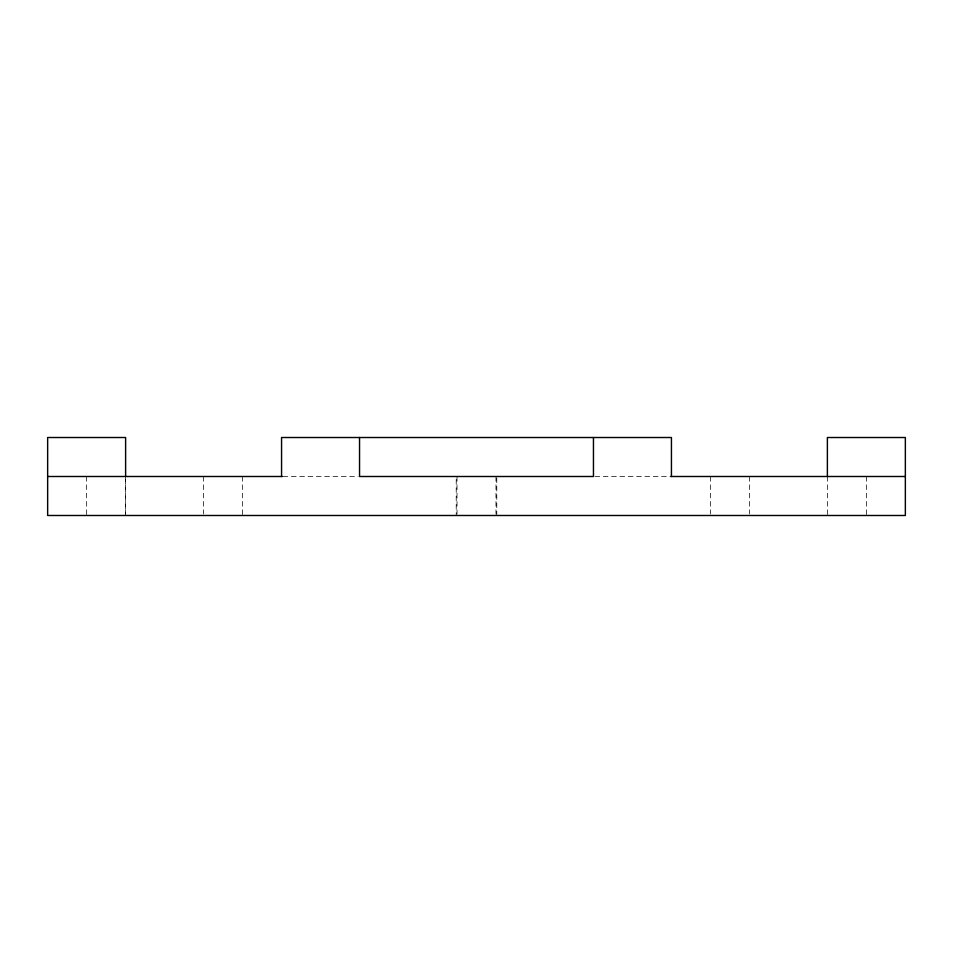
<?xml version="1.0" encoding="UTF-8"?>
<svg xmlns="http://www.w3.org/2000/svg" width="953" height="953" viewBox="0 0 953 953"><rect width="100%" height="100%" fill="white"/><g stroke="black" fill="none" stroke-linecap="round" stroke-linejoin="round"><path stroke-width="0.71" stroke-dasharray="4.76 3.57" d="M283.041 476.5L358.066 476.5M594.934 476.5L669.959 476.5M866.36 476.5L866.36 515.49M827.383 476.5L827.383 515.49M749.403 476.5L749.403 514.048M710.414 476.5L710.414 514.048M496.775 477.941L496.775 515.49M495.989 476.5L495.989 514.048M457.011 476.5L457.011 514.048M456.225 479.383L456.225 515.49M242.586 476.5L242.586 515.49M203.597 476.5L203.597 514.048M125.617 476.5L125.617 514.048M125.593 479.383L125.593 515.49M86.64 476.5L86.663 515.49"/><path stroke-width="1.43" d="M47.65 476.5L282.314 476.5M670.686 476.5L905.35 476.5M827.383 476.5L827.383 437.51L905.35 437.51L905.35 515.49L47.65 515.49L47.65 437.51L125.617 437.51L125.617 476.5M671.436 476.5L671.436 437.51L281.564 437.51L281.564 476.5M593.457 437.51L593.457 476.5L359.543 476.5L359.543 437.51"/></g></svg>
